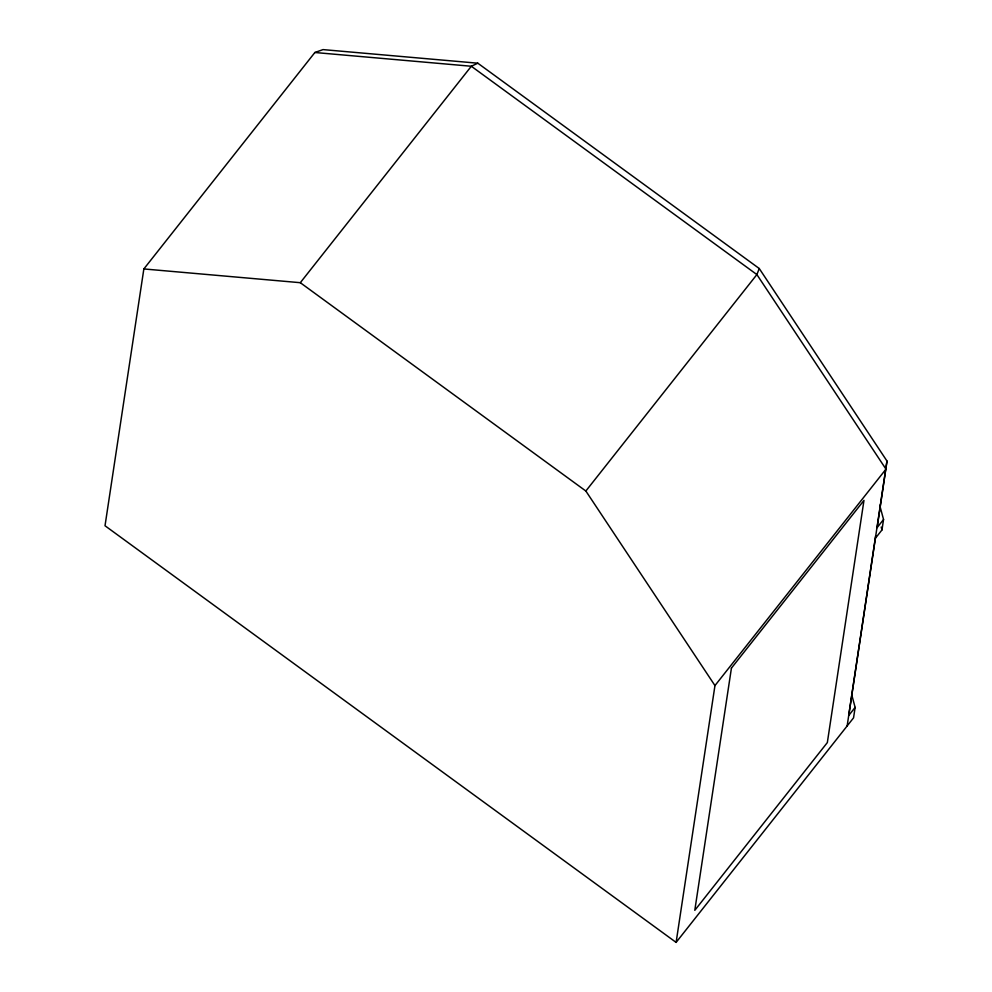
<?xml version="1.0" encoding="UTF-8"?>
<svg xmlns="http://www.w3.org/2000/svg" width="992" height="992" viewBox="0 0 992 992"><rect width="100%" height="100%" fill="white"/><g stroke="black" fill="none" stroke-linecap="round" stroke-linejoin="round"><path stroke-width="1.49" d="M851.694 694.66L855.129 707.408L853.554 717.848L676.11 942.4L105.016 525.76L143.852 268.944L314.873 52.502L323.02 49.6L477.822 63.203L759.252 268.522L886.984 461.032L847.143 725.958M676.11 942.4L714.959 685.584L885.98 469.142L756.884 274.573L471.324 66.253L314.873 52.502M875.688 535.705L848.718 715.517L855.129 707.408M886.984 461.032L877.139 527.608L883.55 519.486L879.73 505.337M875.564 538.048L881.975 529.926L883.55 519.486M759.252 268.522L756.884 274.573L585.85 491.015L714.959 685.584M143.852 268.944L300.303 282.695L471.324 66.253L477.822 63.203M300.303 282.695L585.85 491.015M881.206 527.099L881.975 529.926M731.426 668.112L694.797 910.321L827.34 742.574L863.97 500.377L731.426 668.112"/></g></svg>
